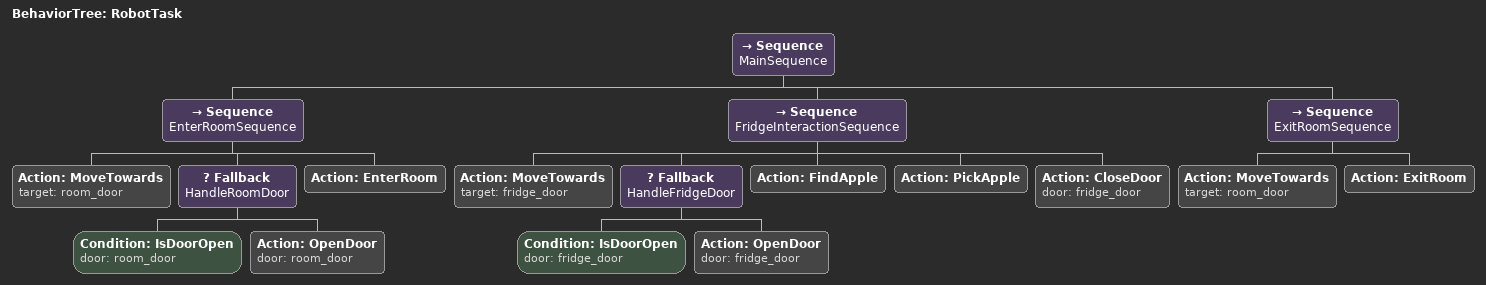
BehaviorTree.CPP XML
<root main_tree_to_execute="RobotTask">
    <BehaviorTree ID="RobotTask">
        <Sequence name="MainSequence">
            <!-- First approach and enter the room -->
            <Sequence name="EnterRoomSequence">
                <Action ID="MoveTowards" target="room_door"/>
                <Fallback name="HandleRoomDoor">
                    <Condition ID="IsDoorOpen" door="room_door"/>
                    <Action ID="OpenDoor" door="room_door"/>
                </Fallback>
                <Action ID="EnterRoom"/>
            </Sequence>

            <!-- Then approach and open the fridge -->
            <Sequence name="FridgeInteractionSequence">
                <Action ID="MoveTowards" target="fridge_door"/>
                <Fallback name="HandleFridgeDoor">
                    <Condition ID="IsDoorOpen" door="fridge_door"/>
                    <Action ID="OpenDoor" door="fridge_door"/>
                </Fallback>
                <!-- Find and pick the apple -->
                <Action ID="FindApple"/>
                <Action ID="PickApple"/>
                <!-- Close the fridge -->
                <Action ID="CloseDoor" door="fridge_door"/>
            </Sequence>

            <!-- Exit the room -->
            <Sequence name="ExitRoomSequence">
                <Action ID="MoveTowards" target="room_door"/>
                <Action ID="ExitRoom"/>
            </Sequence>
        </Sequence>
    </BehaviorTree>
</root>
